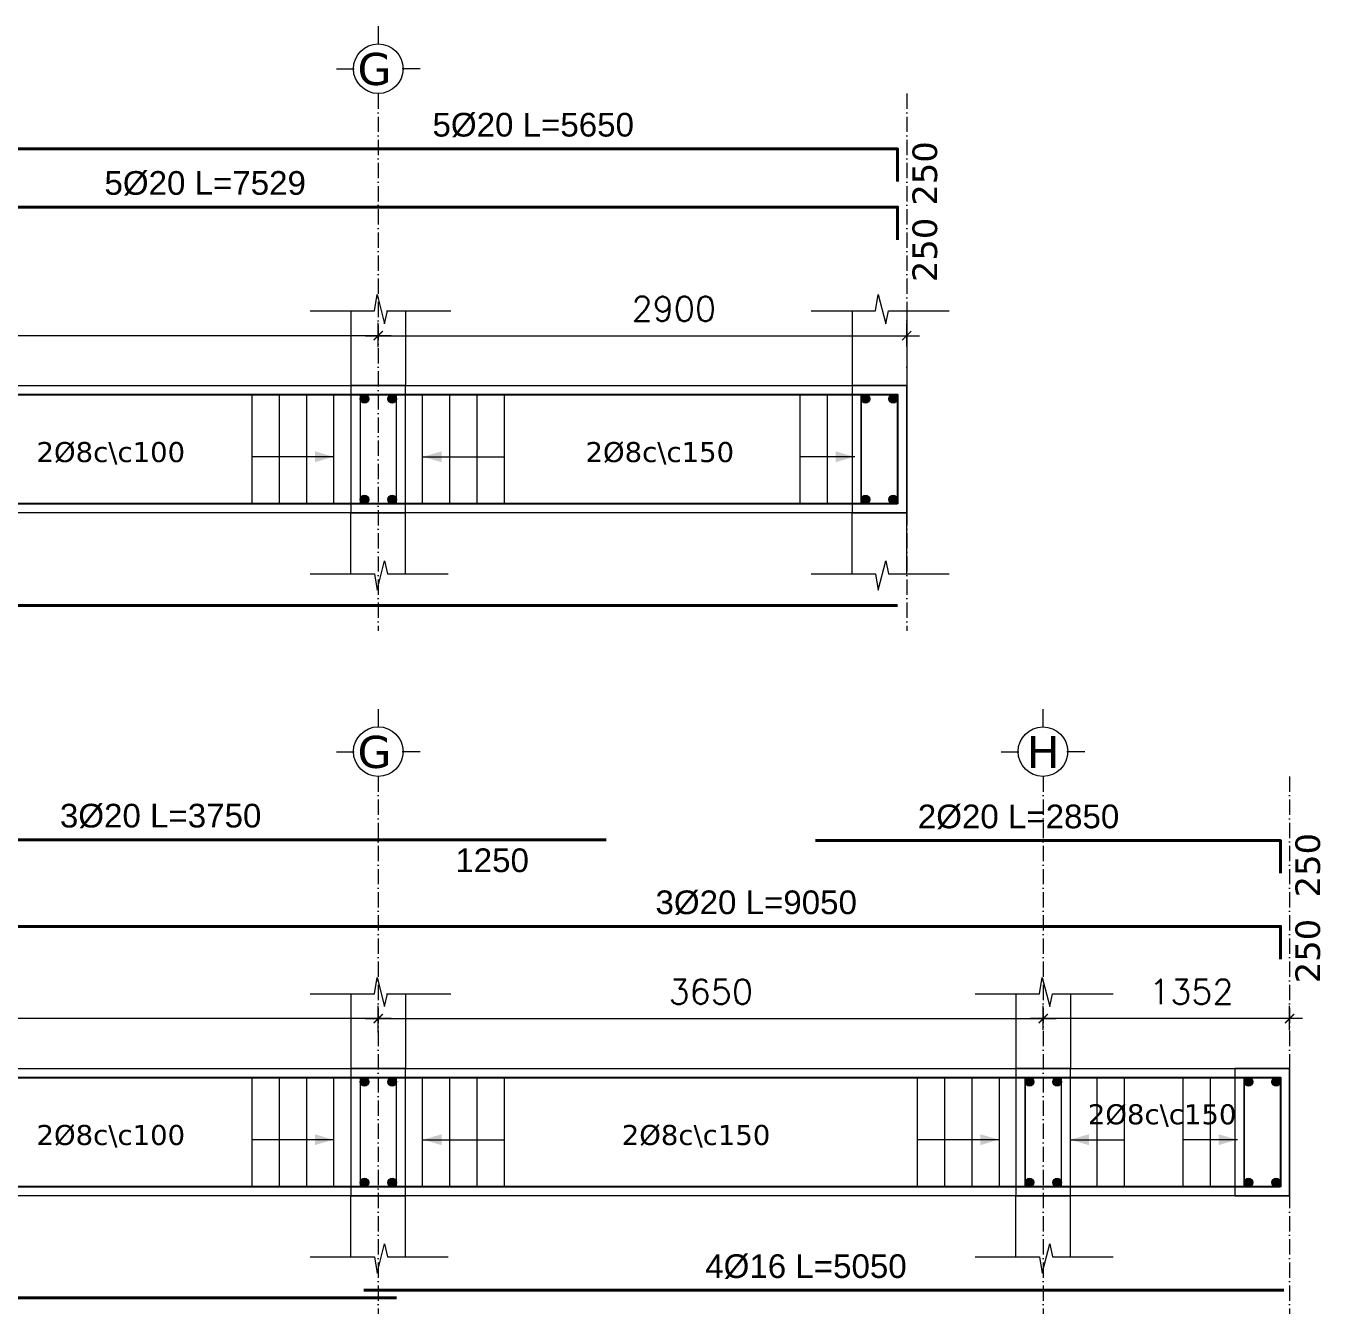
# Model space of a CAD drawing. Header units: inches. Extents: x -17020 to 43805, y -10194 to 123061.
# Drawn here: x 9087 to 9805, y 111317 to 112024 of the extents above; entities that cross this region are included whole.
import ezdxf

# ---------------------------------------------------------------- set-up
doc = ezdxf.new("R2010")
doc.units = ezdxf.units.IN
doc.header["$LTSCALE"] = 0.7
doc.header["$MEASUREMENT"] = 0
doc.linetypes.add('ACAD_ISO10W100', pattern=[18, 12, -3, 0, -3])
doc.layers.get('0').update_dxf_attribs({"lineweight": 13})
doc.layers.get('Defpoints').update_dxf_attribs({"lineweight": 5})
for name, color, linetype, lineweight in [('axis', 254, 'ACAD_ISO10W100', 9), ('BEAM FRAME', 5, 'Continuous', 18), ('COLUMN', 4, 'Continuous', 20), ('elevline', 30, 'Continuous', 20), ('FRAME 070', 5, 'Continuous', 60), ('hatch', 9, 'Continuous', 9), ('renforcment', 141, 'Continuous', 40), ('tex', 3, 'Continuous', 25), ('TEXT', 3, 'Continuous', 25), ('top rein. extension', 50, 'Continuous', 20), ('top renforcment', 7, 'Continuous', 40)]:
    doc.layers.add(name, color=color, linetype=linetype, lineweight=lineweight)
doc.styles.add('100', font='romans.shx', dxfattribs={"height": 13.5})
doc.styles.add('romanc', font='verdana.ttf', dxfattribs={"height": 250})
doc.styles.get("Standard").update_dxf_attribs({"font": 'arial.ttf', "height": 13})
doc.dimstyles.new('100', dxfattribs={"dimtxt": 13.5, "dimasz": 5, "dimexe": 7, "dimexo": 7, "dimgap": 8, "dimtad": 1, "dimdec": 0, "dimlfac": 10, "dimzin": 4, "dimdsep": 46, "dimtxsty": '100', "dimblk": 'ARCHTICK', "dimcen": 0.09, "dimdle": 7, "dimclrd": 1, "dimclre": 8, "dimclrt": 2, "dimadec": 0, "dimazin": 1, "dimtfac": 1, "dimtdec": 0, "dimtix": 1, "dimtofl": 0, "dimtmove": 0, "dimatfit": 3, "dimldrblk": 'ARCHTICK', "dimfxl": 0.18, "dimtolj": 1, "dimtzin": 0, "dimlwd": -1, "dimlwe": -1, "dimarcsym": 0})
doc.dimstyles.get("Standard").update_dxf_attribs({"dimtxt": 13, "dimasz": 5, "dimexe": 0.18, "dimexo": 0.0625, "dimgap": 6, "dimtad": 1, "dimdec": 0, "dimlfac": 10, "dimzin": 0, "dimdsep": 46, "dimtxsty": 'Standard', "dimblk": 'ARCHTICK', "dimcen": 0.09, "dimse1": 1, "dimse2": 1, "dimclrd": 1, "dimclre": 7, "dimclrt": 3, "dimadec": 0, "dimazin": 0, "dimtfac": 1, "dimtdec": 0, "dimtix": 1, "dimtofl": 0, "dimtmove": 0, "dimatfit": 3, "dimldrblk": 'ARCHTICK', "dimfxl": 1, "dimtolj": 1, "dimtzin": 0, "dimarcsym": 0})

# ---------------------------------------------------------------- blocks, each defined once
blk = doc.blocks.new('_ArchTick')
at = {"color": 0, "linetype": 'ByBlock', "lineweight": 0, "const_width": 0.15}
blk.add_lwpolyline([(-0.5, -0.5), (0.5, 0.5)], dxfattribs=at)
blk = doc.blocks.new('*D901')
at = {"color": 8, "transparency": 16777216}
for p, q in [((9280.39, 111847.63), (9280.39, 111860.98)), ((9570.39, 111847.98), (9570.39, 111860.98))]:
    blk.add_line(p, q, dxfattribs=at)
at = {"color": 1, "transparency": 16777216}
blk.add_line((9273.39, 111853.98), (9577.39, 111853.98), dxfattribs=at)
at = {"layer": 'Defpoints', "color": 0, "transparency": 16777216}
for p in [(9570.39, 111853.98), (9280.39, 111840.63), (9570.39, 111840.98, 217.91)]:
    blk.add_point(p, dxfattribs=at)
at = {"color": 1, "transparency": 16777216, "xscale": 5, "yscale": 5, "zscale": 5, "rotation": 180}
blk.add_blockref('_ArchTick', (9280.39, 111853.98), dxfattribs=at)
at = {"color": 1, "transparency": 16777216, "xscale": 5, "yscale": 5, "zscale": 5}
blk.add_blockref('_ArchTick', (9570.39, 111853.98), dxfattribs=at)
at = {"color": 2, "transparency": 16777216, "insert": (9442.6, 111868.73), "char_height": 13.5, "attachment_point": 5, "style": '100'}
blk.add_mtext('\\A1;2900', dxfattribs=at)
blk = doc.blocks.new('*D902')
at = {"layer": 'Defpoints', "color": 0, "transparency": 16777216}
for p in [(8842.47, 111924.56, -157.78), (8842.47, 111924.56), (9595.39, 111924.56, -218.54)]:
    blk.add_point(p, dxfattribs=at)
at = {"layer": 'TEXT', "color": 3, "transparency": 16777216, "insert": (9185.41, 111937.56), "char_height": 13, "attachment_point": 5}
blk.add_mtext('\\A1;5%%C20 L=7529', dxfattribs=at)
blk = doc.blocks.new('*D903')
at = {"color": 8, "transparency": 16777216}
for p, q in [((8530.39, 111845.07), (8530.39, 111860.98)), ((9280.39, 111849.7), (9280.39, 111860.98))]:
    blk.add_line(p, q, dxfattribs=at)
at = {"color": 1, "transparency": 16777216}
blk.add_line((9287.39, 111853.98), (8523.39, 111853.98), dxfattribs=at)
at = {"layer": 'Defpoints', "color": 0, "transparency": 16777216}
for p in [(8530.39, 111853.98), (9280.39, 111842.7), (8530.39, 111838.07)]:
    blk.add_point(p, dxfattribs=at)
at = {"color": 1, "transparency": 16777216, "xscale": 5, "yscale": 5, "zscale": 5, "rotation": 180}
blk.add_blockref('_ArchTick', (8530.39, 111853.98), dxfattribs=at)
at = {"color": 1, "transparency": 16777216, "xscale": 5, "yscale": 5, "zscale": 5}
blk.add_blockref('_ArchTick', (9280.39, 111853.98), dxfattribs=at)
at = {"color": 2, "transparency": 16777216, "insert": (8905.39, 111868.73), "char_height": 13.5, "attachment_point": 5, "style": '100'}
blk.add_mtext('\\A1;7500', dxfattribs=at)
blk = doc.blocks.new('*D904')
at = {"layer": 'Defpoints', "color": 0, "transparency": 16777216}
for p in [(8520.39, 111705.8, -13652.68), (9565.39, 111705.8, -37100.88), (9565.39, 111705.8)]:
    blk.add_point(p, dxfattribs=at)
at = {"layer": 'TEXT', "color": 3, "transparency": 16777216, "insert": (8980.91, 111718.81), "char_height": 13, "attachment_point": 5}
blk.add_mtext('\\A1;7%%C16 L=10450', dxfattribs=at)
blk = doc.blocks.new('*D906')
at = {"layer": 'Defpoints', "color": 0, "transparency": 16777216}
for p in [(9030.39, 111956.52, -157.78), (9030.39, 111956.52), (9595.39, 111956.52, -218.54)]:
    blk.add_point(p, dxfattribs=at)
at = {"layer": 'TEXT', "color": 3, "transparency": 16777216, "insert": (9365.44, 111969.52), "char_height": 13, "attachment_point": 5}
blk.add_mtext('\\A1;5%%C20 L=5650', dxfattribs=at)
blk = doc.blocks.new('*D914')
at = {"color": 8, "transparency": 16777216}
for p, q in [((9280.39, 111472.81), (9280.39, 111486.16)), ((9645.39, 111473.16), (9645.39, 111486.16))]:
    blk.add_line(p, q, dxfattribs=at)
at = {"color": 1, "transparency": 16777216}
blk.add_line((9273.39, 111479.16), (9652.39, 111479.16), dxfattribs=at)
at = {"layer": 'Defpoints', "color": 0, "transparency": 16777216}
for p in [(9645.39, 111479.16), (9645.39, 111466.16), (9280.39, 111465.81)]:
    blk.add_point(p, dxfattribs=at)
at = {"color": 1, "transparency": 16777216, "xscale": 5, "yscale": 5, "zscale": 5, "rotation": 180}
blk.add_blockref('_ArchTick', (9280.39, 111479.16), dxfattribs=at)
at = {"color": 1, "transparency": 16777216, "xscale": 5, "yscale": 5, "zscale": 5}
blk.add_blockref('_ArchTick', (9645.39, 111479.16), dxfattribs=at)
at = {"color": 2, "transparency": 16777216, "insert": (9462.89, 111493.91), "char_height": 13.5, "attachment_point": 5, "style": '100'}
blk.add_mtext('\\A1;3650', dxfattribs=at)
blk = doc.blocks.new('*D915')
at = {"layer": 'Defpoints', "color": 0, "transparency": 16777216}
for p in [(8900.37, 111529.74, -157.78), (8900.37, 111529.74), (9805.37, 111529.74, -218.54)]:
    blk.add_point(p, dxfattribs=at)
at = {"layer": 'TEXT', "color": 3, "transparency": 16777216, "insert": (9487.81, 111542.74), "char_height": 13, "attachment_point": 5}
blk.add_mtext('\\A1;3%%C20 L=9050', dxfattribs=at)
blk = doc.blocks.new('*D916')
at = {"color": 8, "transparency": 16777216}
for p, q in [((8530.39, 111470.25), (8530.39, 111486.16)), ((9280.39, 111471.59), (9280.39, 111486.16))]:
    blk.add_line(p, q, dxfattribs=at)
at = {"color": 1, "transparency": 16777216}
blk.add_line((9287.39, 111479.16), (8523.39, 111479.16), dxfattribs=at)
at = {"layer": 'Defpoints', "color": 0, "transparency": 16777216}
for p in [(8530.39, 111479.16), (8530.39, 111463.25), (9280.39, 111464.59)]:
    blk.add_point(p, dxfattribs=at)
at = {"color": 1, "transparency": 16777216, "xscale": 5, "yscale": 5, "zscale": 5, "rotation": 180}
blk.add_blockref('_ArchTick', (8530.39, 111479.16), dxfattribs=at)
at = {"color": 1, "transparency": 16777216, "xscale": 5, "yscale": 5, "zscale": 5}
blk.add_blockref('_ArchTick', (9280.39, 111479.16), dxfattribs=at)
at = {"color": 2, "transparency": 16777216, "insert": (8905.39, 111493.91), "char_height": 13.5, "attachment_point": 5, "style": '100'}
blk.add_mtext('\\A1;7500', dxfattribs=at)
blk = doc.blocks.new('*D917')
at = {"color": 8, "transparency": 16777216}
for p, q in [((9645.39, 111473.05), (9645.39, 111486.16)), ((9780.57, 111472.84), (9780.57, 111486.16))]:
    blk.add_line(p, q, dxfattribs=at)
at = {"color": 1, "transparency": 16777216}
blk.add_line((9787.57, 111479.16), (9638.39, 111479.16), dxfattribs=at)
at = {"layer": 'Defpoints', "color": 0, "transparency": 16777216}
for p in [(9645.39, 111479.16), (9645.39, 111466.05), (9780.57, 111465.84)]:
    blk.add_point(p, dxfattribs=at)
at = {"color": 1, "transparency": 16777216, "xscale": 5, "yscale": 5, "zscale": 5, "rotation": 180}
blk.add_blockref('_ArchTick', (9645.39, 111479.16), dxfattribs=at)
at = {"color": 1, "transparency": 16777216, "xscale": 5, "yscale": 5, "zscale": 5}
blk.add_blockref('_ArchTick', (9780.57, 111479.16), dxfattribs=at)
at = {"color": 2, "transparency": 16777216, "insert": (9726.63, 111493.91), "char_height": 13.5, "attachment_point": 5, "style": '100'}
blk.add_mtext('\\A1;1352', dxfattribs=at)
blk = doc.blocks.new('*D918')
at = {"layer": 'Defpoints', "color": 0, "transparency": 16777216}
for p in [(8522.39, 111325.87, -13652.68), (9290.39, 111325.87, -49467.84), (9290.39, 111325.87)]:
    blk.add_point(p, dxfattribs=at)
at = {"layer": 'TEXT', "color": 3, "transparency": 16777216, "insert": (8908.64, 111338.87), "char_height": 13, "attachment_point": 5}
blk.add_mtext('\\A1;4%%C20 L=7680', dxfattribs=at)
blk = doc.blocks.new('*D919')
at = {"layer": 'Defpoints', "color": 0, "transparency": 16777216}
for p in [(9030.39, 111577.3, -203.15), (9030.39, 111577.3), (9405.39, 111577.3, -189.88)]:
    blk.add_point(p, dxfattribs=at)
at = {"layer": 'TEXT', "color": 3, "transparency": 16777216, "insert": (9160.96, 111590.3), "char_height": 13, "attachment_point": 5}
blk.add_mtext('\\A1;3%%C20 L=3750', dxfattribs=at)
blk = doc.blocks.new('*D920')
at = {"layer": 'Defpoints', "color": 0, "transparency": 16777216}
for p in [(9280.39, 111575.73), (9405.39, 111575.73), (9405.39, 111553.34)]:
    blk.add_point(p, dxfattribs=at)
at = {"layer": 'TEXT', "color": 3, "transparency": 16777216, "insert": (9342.89, 111565.97), "char_height": 13, "attachment_point": 5}
blk.add_mtext('\\A1;1250', dxfattribs=at)
blk = doc.blocks.new('*D925')
at = {"layer": 'Defpoints', "color": 0, "transparency": 16777216}
for p in [(9272.39, 111330.05, -13652.68), (9777.37, 111330.05, -37100.88), (9777.37, 111330.05)]:
    blk.add_point(p, dxfattribs=at)
at = {"layer": 'TEXT', "color": 3, "transparency": 16777216, "insert": (9515.12, 111343.05), "char_height": 13, "attachment_point": 5}
blk.add_mtext('\\A1;4%%C16 L=5050', dxfattribs=at)
blk = doc.blocks.new('*D967')
at = {"layer": 'Defpoints', "color": 0, "transparency": 16777216}
for p in [(9520.39, 111576.87, -199.41), (9520.39, 111576.87), (9805.37, 111576.87, -218.54)]:
    blk.add_point(p, dxfattribs=at)
at = {"layer": 'TEXT', "color": 3, "transparency": 16777216, "insert": (9631.79, 111589.87), "char_height": 13, "attachment_point": 5}
blk.add_mtext('\\A1;2%%C20 L=2850', dxfattribs=at)

msp = doc.modelspace()

# ---------------------------------------------------------------- hatches: boundary and pattern name
at = {"layer": 'elevline'}
for points in [[(9275.15, 111819.3, 1), (9270.39, 111819.3, 1)], [(9285.64, 111819.3, -1), (9290.39, 111819.3, -1)], [(9550.15, 111819.3, 1), (9545.39, 111819.3, 1)], [(9560.64, 111819.3, -1), (9565.39, 111819.3, -1)], [(9275.15, 111764.06, -1), (9270.39, 111764.06, -1)], [(9285.64, 111764.06, 1), (9290.39, 111764.06, 1)], [(9550.15, 111764.06, -1), (9545.39, 111764.06, -1)], [(9560.64, 111764.06, 1), (9565.39, 111764.06, 1)], [(9275.15, 111444.48, 1), (9270.39, 111444.48, 1)], [(9285.64, 111444.48, -1), (9290.39, 111444.48, -1)], [(9640.15, 111444.48, 1), (9635.39, 111444.48, 1)], [(9650.64, 111444.48, -1), (9655.39, 111444.48, -1)], [(9760.33, 111444.48, 1), (9755.57, 111444.48, 1)], [(9770.81, 111444.48, -1), (9775.57, 111444.48, -1)], [(9275.15, 111389.24, -1), (9270.39, 111389.24, -1)], [(9285.64, 111389.24, 1), (9290.39, 111389.24, 1)], [(9640.15, 111389.24, -1), (9635.39, 111389.24, -1)], [(9650.64, 111389.24, 1), (9655.39, 111389.24, 1)], [(9760.33, 111389.24, -1), (9755.57, 111389.24, -1)], [(9770.81, 111389.24, 1), (9775.57, 111389.24, 1)]]:
    msp.add_hatch(color=256, dxfattribs=at).paths.add_polyline_path(points)

# ---------------------------------------------------------------- linework, layer by layer
at = {"layer": 'axis'}
for p, q in [((9280.39, 111986.87), (9280.39, 111691.94)), ((9570.39, 111986.87), (9570.39, 111691.94)), ((9280.39, 111612.06, 217.91), (9280.39, 111317.12, 217.91)), ((9645.39, 111612.06, 217.91), (9645.39, 111317.12, 217.91)), ((9780.57, 111612.06, 217.91), (9780.57, 111317.12, 217.91))]:
    msp.add_line(p, q, dxfattribs=at)
at = {"layer": 'BEAM FRAME'}
for points, elevation in [([(9570.39, 111756.68), (7740.39, 111756.68), (7740.39, 111826.68), (9570.39, 111826.68)], 217.91), ([(9780.57, 111381.86), (7740.39, 111381.86), (7740.39, 111451.86), (9780.57, 111451.86)], 435.81)]:
    msp.add_lwpolyline(points, close=True, dxfattribs=dict(at, elevation=elevation))
at = {"layer": 'COLUMN', "lineweight": 20}
for p, q in [((9265.39, 111867.61, 217.91), (9265.39, 111826.68, 217.91)), ((9295.39, 111867.61, 217.91), (9295.39, 111826.68, 217.91)), ((9540.39, 111867.61, 217.91), (9540.39, 111826.68, 217.91)), ((9570.39, 111867.61, 217.91), (9570.39, 111826.68, 217.91)), ((9265.39, 111723.25, 217.91), (9265.39, 111756.68, 217.91)), ((9295.39, 111723.25, 217.91), (9295.39, 111756.68, 217.91)), ((9540.39, 111723.25, 217.91), (9540.39, 111756.68, 217.91)), ((9570.39, 111723.25, 217.91), (9570.39, 111756.68, 217.91)), ((9265.39, 111492.79, 435.81), (9265.39, 111451.86, 435.81)), ((9295.39, 111492.79, 435.81), (9295.39, 111451.86, 435.81)), ((9630.39, 111492.79, 435.81), (9630.39, 111451.86, 435.81)), ((9660.39, 111492.79, 435.81), (9660.39, 111451.86, 435.81)), ((9265.39, 111348.44, 435.81), (9265.39, 111381.86, 435.81)), ((9295.39, 111348.44, 435.81), (9295.39, 111381.86, 435.81)), ((9630.39, 111348.44, 435.81), (9630.39, 111381.86, 435.81)), ((9660.39, 111348.44, 435.81), (9660.39, 111381.86, 435.81))]:
    msp.add_line(p, q, dxfattribs=at)
at = {"layer": 'elevline'}
for p, q in [((9211.12, 111761.68), (9211.12, 111821.68)), ((9226.12, 111761.68), (9226.12, 111821.68)), ((9241.12, 111761.68), (9241.12, 111821.68)), ((9256.08, 111761.68), (9256.08, 111821.68)), ((9304.71, 111761.68), (9304.71, 111821.68)), ((9319.67, 111761.68), (9319.67, 111821.68)), ((9334.67, 111761.68), (9334.67, 111821.68)), ((9349.67, 111761.68), (9349.67, 111821.68)), ((9511.89, 111761.68), (9511.89, 111821.68)), ((9526.89, 111761.68), (9526.89, 111821.68)), ((9545.35, 111761.68), (9545.35, 111821.68)), ((9211.12, 111386.86, 217.91), (9211.12, 111446.86, 217.91)), ((9226.12, 111386.86, 217.91), (9226.12, 111446.86, 217.91)), ((9241.12, 111386.86, 217.91), (9241.12, 111446.86, 217.91)), ((9256.08, 111386.86, 217.91), (9256.08, 111446.86, 217.91)), ((9304.71, 111386.86, 217.91), (9304.71, 111446.86, 217.91)), ((9319.67, 111386.86, 217.91), (9319.67, 111446.86, 217.91)), ((9334.67, 111386.86, 217.91), (9334.67, 111446.86, 217.91)), ((9349.67, 111386.86, 217.91), (9349.67, 111446.86, 217.91)), ((9576.32, 111386.86, 217.91), (9576.32, 111446.86, 217.91)), ((9591.32, 111386.86, 217.91), (9591.32, 111446.86, 217.91)), ((9606.32, 111386.86, 217.91), (9606.32, 111446.86, 217.91)), ((9621.28, 111386.86, 217.91), (9621.28, 111446.86, 217.91)), ((9635.35, 111386.86, 217.91), (9635.35, 111446.86, 217.91)), ((9674.89, 111386.86, 217.91), (9674.89, 111446.86, 217.91)), ((9689.89, 111386.86, 217.91), (9689.89, 111446.86, 217.91)), ((9722.07, 111386.86, 217.91), (9722.07, 111446.86, 217.91)), ((9737.07, 111386.86, 217.91), (9737.07, 111446.86, 217.91)), ((9755.53, 111386.86, 217.91), (9755.53, 111446.86, 217.91))]:
    msp.add_line(p, q, dxfattribs=at)
for centre in [(9272.77, 111819.3), (9288.02, 111819.3), (9547.77, 111819.3), (9563.02, 111819.3), (9272.77, 111764.06), (9288.02, 111764.06), (9547.77, 111764.06), (9563.02, 111764.06), (9272.77, 111444.48, 217.91), (9288.02, 111444.48, 217.91), (9637.77, 111444.48, 217.91), (9653.02, 111444.48, 217.91), (9757.95, 111444.48, 217.91), (9773.19, 111444.48, 217.91), (9272.77, 111389.24, 217.91), (9288.02, 111389.24, 217.91), (9637.77, 111389.24, 217.91), (9653.02, 111389.24, 217.91), (9757.95, 111389.24, 217.91), (9773.19, 111389.24, 217.91)]:
    msp.add_circle(centre, 2.38, dxfattribs=at)
at = {"layer": 'FRAME 070', "lineweight": 20}
for p, q in [((9278.36, 111867.61, 217.91), (9279.71, 111876.61, 217.91)), ((9279.71, 111876.61, 217.91), (9283.89, 111860.53, 217.91)), ((9553.36, 111867.61, 217.91), (9554.71, 111876.61, 217.91)), ((9554.71, 111876.61, 217.91), (9558.89, 111860.53, 217.91)), ((9243, 111867.61, 217.91), (9278.36, 111867.61, 217.91)), ((9283.89, 111860.53, 217.91), (9285.4, 111867.61, 217.91)), ((9284.92, 111867.61, 217.91), (9320.28, 111867.61, 217.91)), ((9518, 111867.61, 217.91), (9553.36, 111867.61, 217.91)), ((9558.89, 111860.53, 217.91), (9560.4, 111867.61, 217.91)), ((9560.4, 111867.61, 217.91), (9593.79, 111867.61, 217.91)), ((9279.71, 111714.25, 217.91), (9283.89, 111730.33, 217.91)), ((9283.89, 111730.33, 217.91), (9285.4, 111723.25, 217.91)), ((9554.71, 111714.25, 217.91), (9558.89, 111730.33, 217.91)), ((9558.89, 111730.33, 217.91), (9560.4, 111723.25, 217.91)), ((9243, 111723.25, 217.91), (9278.36, 111723.25, 217.91)), ((9278.36, 111723.25, 217.91), (9279.71, 111714.25, 217.91)), ((9285.4, 111723.25, 217.91), (9318.79, 111723.25, 217.91)), ((9518, 111723.25, 217.91), (9553.36, 111723.25, 217.91)), ((9553.36, 111723.25, 217.91), (9554.71, 111714.25, 217.91)), ((9560.4, 111723.25, 217.91), (9593.79, 111723.25, 217.91)), ((9278.36, 111492.79, 435.81), (9279.71, 111501.79, 435.81)), ((9279.71, 111501.79, 435.81), (9283.89, 111485.71, 435.81)), ((9643.36, 111492.79, 435.81), (9644.71, 111501.79, 435.81)), ((9644.71, 111501.79, 435.81), (9648.89, 111485.71, 435.81)), ((9243, 111492.79, 435.81), (9278.36, 111492.79, 435.81)), ((9283.89, 111485.71, 435.81), (9285.4, 111492.79, 435.81)), ((9284.92, 111492.79, 435.81), (9320.28, 111492.79, 435.81)), ((9608, 111492.79, 435.81), (9643.36, 111492.79, 435.81)), ((9648.89, 111485.71, 435.81), (9650.4, 111492.79, 435.81)), ((9650.4, 111492.79, 435.81), (9683.79, 111492.79, 435.81)), ((9279.71, 111339.44, 435.81), (9283.89, 111355.51, 435.81)), ((9283.89, 111355.51, 435.81), (9285.4, 111348.44, 435.81)), ((9644.71, 111339.44, 435.81), (9648.89, 111355.51, 435.81)), ((9648.89, 111355.51, 435.81), (9650.4, 111348.44, 435.81)), ((9243, 111348.44, 435.81), (9278.36, 111348.44, 435.81)), ((9278.36, 111348.44, 435.81), (9279.71, 111339.44, 435.81)), ((9285.4, 111348.44, 435.81), (9318.79, 111348.44, 435.81)), ((9608, 111348.44, 435.81), (9643.36, 111348.44, 435.81)), ((9643.36, 111348.44, 435.81), (9644.71, 111339.44, 435.81)), ((9650.4, 111348.44, 435.81), (9683.79, 111348.44, 435.81))]:
    msp.add_line(p, q, dxfattribs=at)
at = {"layer": 'FRAME 070', "lineweight": 15}
for points in [[(9265.39, 111756.68), (9295.39, 111756.68), (9295.39, 111826.68), (9265.39, 111826.68)], [(9540.39, 111756.68), (9570.39, 111756.68), (9570.39, 111826.68), (9540.39, 111826.68)]]:
    msp.add_lwpolyline(points, close=True, dxfattribs=at)
at = {"layer": 'FRAME 070', "lineweight": 15, "elevation": 217.91}
for points in [[(9265.39, 111381.86), (9295.39, 111381.86), (9295.39, 111451.86), (9265.39, 111451.86)], [(9630.39, 111381.86), (9660.39, 111381.86), (9660.39, 111451.86), (9630.39, 111451.86)], [(9750.57, 111381.86), (9780.57, 111381.86), (9780.57, 111451.86), (9750.57, 111451.86)]]:
    msp.add_lwpolyline(points, close=True, dxfattribs=at)
at = {"layer": 'hatch'}
for p, q in [((9280.39, 112023.85), (9280.39, 112014.11)), ((9257.47, 112000.37), (9267.21, 112000.37)), ((9303.32, 112000.37), (9293.58, 112000.37)), ((9280.39, 111649.03, 217.91), (9280.39, 111639.3, 217.91)), ((9645.19, 111649.03, 217.91), (9645.19, 111639.29, 217.91)), ((9257.47, 111625.55, 217.91), (9267.21, 111625.55, 217.91)), ((9303.32, 111625.55, 217.91), (9293.58, 111625.55, 217.91)), ((9622.27, 111625.55, 217.91), (9632.01, 111625.55, 217.91)), ((9668.12, 111625.55, 217.91), (9658.38, 111625.55, 217.91))]:
    msp.add_line(p, q, dxfattribs=at)
for centre in [(9280.39, 112000.49), (9280.39, 111625.68, 217.91), (9645.19, 111625.67, 217.91)]:
    msp.add_circle(centre, 13.62, dxfattribs=at)
at = {"layer": 'renforcment', "lineweight": -2}
for points, elevation in [([(9565.39, 111761.68), (7745.39, 111761.68), (7745.39, 111821.68), (9565.39, 111821.68)], 217.91), ([(9775.57, 111386.86), (7745.39, 111386.86), (7745.39, 111446.86), (9775.57, 111446.86)], 435.81)]:
    msp.add_lwpolyline(points, close=True, dxfattribs=dict(at, elevation=elevation))
at = {"layer": 'top rein. extension'}
for p, q in [((9256.08, 111787.52), (9211.12, 111787.52)), ((9304.71, 111787.52), (9349.67, 111787.52)), ((9541.85, 111787.52), (9511.89, 111787.52)), ((9256.08, 111412.7, 217.91), (9211.12, 111412.7, 217.91)), ((9304.71, 111412.7, 217.91), (9349.67, 111412.7, 217.91)), ((9621.28, 111412.7, 217.91), (9576.32, 111412.7, 217.91)), ((9659.93, 111412.7, 217.91), (9689.89, 111412.7, 217.91)), ((9752.03, 111412.7, 217.91), (9722.07, 111412.7, 217.91))]:
    msp.add_line(p, q, dxfattribs=at)
for points in [[(9245.61, 111790.52), (9255.74, 111787.52), (9245.61, 111784.52)], [(9315.18, 111790.52), (9305.05, 111787.52), (9315.18, 111784.52)], [(9531.38, 111790.52), (9541.51, 111787.52), (9531.38, 111784.52)], [(9245.61, 111415.7, 217.91), (9255.74, 111412.7, 217.91), (9245.61, 111409.7, 217.91)], [(9315.18, 111415.7, 217.91), (9305.05, 111412.7, 217.91), (9315.18, 111409.7, 217.91)], [(9610.81, 111415.7, 217.91), (9620.94, 111412.7, 217.91), (9610.81, 111409.7, 217.91)], [(9670.4, 111415.7, 217.91), (9660.28, 111412.7, 217.91), (9670.4, 111409.7, 217.91)], [(9741.55, 111415.7, 217.91), (9751.68, 111412.7, 217.91), (9741.55, 111409.7, 217.91)]]:
    msp.add_solid(points, dxfattribs=at)
at = {"layer": 'top renforcment'}
for p, q in [((9565.39, 111705.8), (8520.39, 111705.8)), ((9777.37, 111330.05, 217.91), (9272.39, 111330.05, 217.91)), ((9290.4, 111325.87, -12149.06), (8522.39, 111325.87, 217.91))]:
    msp.add_line(p, q, dxfattribs=at)
for points in [[(9030.39, 111956.52), (9565.39, 111956.52), (9565.39, 111938.63)], [(8842.47, 111924.56), (9565.39, 111924.56), (9565.39, 111906.67)]]:
    msp.add_lwpolyline(points, dxfattribs=at)
at = {"layer": 'top renforcment', "lineweight": 15}
for points in [[(9270.39, 111761.68), (9290.39, 111761.68), (9290.39, 111821.68), (9270.39, 111821.68)], [(9545.39, 111761.68), (9565.39, 111761.68), (9565.39, 111821.68), (9545.39, 111821.68)]]:
    msp.add_lwpolyline(points, close=True, dxfattribs=at)
at = {"layer": 'top renforcment', "elevation": 217.91}
for points in [[(9030.39, 111577.3), (9405.39, 111577.3)], [(9520.39, 111576.87), (9775.57, 111576.87), (9775.57, 111558.98)], [(8900.37, 111529.74), (9775.57, 111529.74), (9775.57, 111511.85)]]:
    msp.add_lwpolyline(points, dxfattribs=at)
at = {"layer": 'top renforcment', "lineweight": 15, "elevation": 217.91}
for points in [[(9270.39, 111386.86), (9290.39, 111386.86), (9290.39, 111446.86), (9270.39, 111446.86)], [(9635.39, 111386.86), (9655.39, 111386.86), (9655.39, 111446.86), (9635.39, 111446.86)], [(9755.57, 111386.86), (9775.57, 111386.86), (9775.57, 111446.86), (9755.57, 111446.86)]]:
    msp.add_lwpolyline(points, close=True, dxfattribs=at)

# ---------------------------------------------------------------- texts
at = {"layer": 'tex', "style": 'romanc'}
for s, p in [('2%%C8c\\c100', (9092.82, 111784.61, -33436.19)), ('2%%C8c\\c150', (9394.12, 111784.61, -33436.19)), ('2%%C8c\\c150', (9669.81, 111421.15, -33218.28)), ('2%%C8c\\c100', (9092.82, 111409.79, -33218.28)), ('2%%C8c\\c150', (9414.02, 111409.79, -33218.28))]:
    msp.add_text(s, height=11, dxfattribs=at).set_placement(p)
at = {"layer": 'TEXT', "style": 'romanc'}
for s, p in [('G', (9268.99, 111991.57)), ('G', (9268.99, 111616.75, 217.91)), ('H', (9636.17, 111616.75, 217.91))]:
    msp.add_text(s, height=17.6, dxfattribs=at).set_placement(p)
for p in [(9587.07, 111925.35, -73175.05), (9587.07, 111883.38, -73175.05), (9797.24, 111545.69, -72957.14), (9797.24, 111498.56, -72957.14)]:
    msp.add_text('250', height=13.5, rotation=90, dxfattribs=at).set_placement(p)

# ---------------------------------------------------------------- dimensions: what is measured, and where the dimension line sits
for base, p1, p2, picture, middle in [((8530.39, 111853.98), (9280.39, 111842.7), (8530.39, 111838.07), '*D903', (8905.39, 111853.98)), ((8530.39, 111479.16, 217.91), (9280.39, 111464.59, 217.91), (8530.39, 111463.25, 217.91), '*D916', (8905.39, 111479.16, 217.91)), ((9645.39, 111479.16, 217.91), (9780.57, 111465.84, 217.91), (9645.39, 111466.05, 217.91), '*D917', (9726.63, 111479.16, 217.91))]:
    dim = msp.add_linear_dim(base=base, p1=p1, p2=p2, angle=180, dimstyle='100')
    dim.commit()
    dim.dimension.update_dxf_attribs({"geometry": picture, "text_midpoint": middle, "dimtype": 160})
for base, p1, p2, picture, middle in [((9570.39, 111853.98), (9280.39, 111840.63), (9570.39, 111840.98, 217.91), '*D901', (9442.6, 111853.98)), ((9645.39, 111479.16, 217.91), (9280.39, 111465.81, 217.91), (9645.39, 111466.16, 217.91), '*D914', (9462.89, 111479.16, 217.91))]:
    dim = msp.add_linear_dim(base=base, p1=p1, p2=p2, dimstyle='100')
    dim.commit()
    dim.dimension.update_dxf_attribs({"geometry": picture, "text_midpoint": middle, "dimtype": 160})
at = {"layer": 'TEXT'}
for base, p1, p2, angle, text, picture, middle in [((9030.39, 111956.52), (9595.39, 111956.52, -218.54), (9030.39, 111956.52, -157.78), 180, '5%%C20 L=<>', '*D906', (9365.44, 111956.52)), ((8842.47, 111924.56), (9595.39, 111924.56, -218.54), (8842.47, 111924.56, -157.78), 180, '5%%C20 L=<>', '*D902', (9185.41, 111924.56)), ((9565.39, 111705.8, 12366.96), (8520.39, 111705.8, -1285.72), (9565.39, 111705.8, -24733.92), 0, '7%%C16 L=<>', '*D904', (8980.91, 111705.8, 12366.96)), ((9030.39, 111577.3, 217.91), (9405.39, 111577.3, 28.03), (9030.39, 111577.3, 14.76), 180, '3%%C20 L=<>', '*D919', (9160.96, 111577.3, 217.91)), ((9520.39, 111576.87, 217.91), (9805.37, 111576.87, -0.63), (9520.39, 111576.87, 18.5), 180, '2%%C20 L=<>', '*D967', (9631.79, 111576.87, 217.91)), ((8900.37, 111529.74, 217.91), (9805.37, 111529.74, -0.63), (8900.37, 111529.74, 60.13), 180, '3%%C20 L=<>', '*D915', (9487.81, 111529.74, 217.91)), ((9290.39, 111325.87, 12584.87), (8522.39, 111325.87, -1067.81), (9290.39, 111325.87, -36882.98), 0, '4%%C20 L=<>', '*D918', (8908.64, 111325.87, 12584.87)), ((9777.37, 111330.05, 12584.87), (9272.39, 111330.05, -1067.81), (9777.37, 111330.05, -24516.02), 0, '4%%C16 L=<>', '*D925', (9515.12, 111330.05, 12584.87))]:
    dim = msp.add_linear_dim(base=base, p1=p1, p2=p2, angle=angle, text=text, dimstyle='Standard', override={"dimsd1": 1, "dimsd2": 1, "dimfxl": 0.1, "dimfxlon": 1}, dxfattribs=at)
    dim.commit()
    dim.dimension.update_dxf_attribs({"geometry": picture, "text_midpoint": middle, "dimtype": 161})
dim = msp.add_linear_dim(base=(9405.39, 111553.34, 217.91), p1=(9280.39, 111575.73, 217.91), p2=(9405.39, 111575.73, 217.91), dimstyle='Standard', override={"dimsd1": 1, "dimsd2": 1, "dimfxl": 0.1, "dimfxlon": 1}, dxfattribs=at)
dim.commit()
dim.dimension.update_dxf_attribs({"geometry": '*D920', "text_midpoint": (9342.89, 111565.97, 217.91)})

doc.saveas('drawing.dxf')
